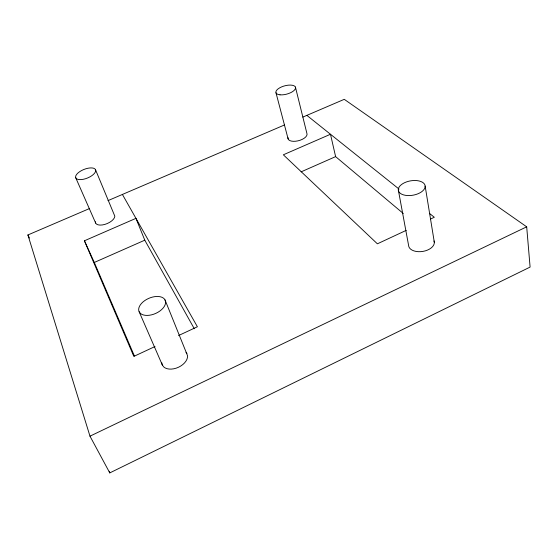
<?xml version="1.0" encoding="UTF-8"?>
<svg xmlns="http://www.w3.org/2000/svg" width="558" height="558" viewBox="0 0 558 558"><rect width="100%" height="100%" fill="white"/><g stroke="black" fill="none" stroke-linecap="round" stroke-linejoin="round"><path stroke-width="0.84" d="M89.566 208.525L27.9 234.967L89.978 436.168L109.78 472.905L530.1 267.08L526.689 226.82L344.272 99.331L302.868 117.082M89.978 436.168L526.689 226.82M155.026 346.518L133.836 356.395L84.432 240.784L135.95 218.352L144.787 240.184L194.31 328.76M178.567 335.546L197.399 326.765L122.404 194.449M406.238 230.363L377.382 243.818L283.338 154.796L330.482 134.262L335.616 156.624L403.274 213.477M430.413 219.085L434.312 217.271L429.562 213.47M84.432 240.784L94.302 262.455L144.787 240.184M301.104 171.857L335.616 156.624M107.987 200.629L284.503 124.957M306.858 115.373L399.026 189.057M75.776 177.863L76.634 178.811A10.679 4.638 -21.9 0 0 87.739 177.918A10.679 4.638 -21.9 0 0 95.69 170.79L95.46 169.583A10.679 4.638 -21.9 0 0 83.547 169.611A10.679 4.638 -21.9 0 0 75.776 177.863L95.662 223.081L96.534 224.114A10.295 4.973 -22.5 0 0 107.345 223.507A10.295 4.973 -22.5 0 0 114.829 216.197L95.46 169.583M139.137 311.748L140.504 313.491A14.236 8.286 -23.4 0 0 155.877 313.345A14.236 8.286 -23.4 0 0 165.607 302.017L165.029 299.918A14.236 8.286 -23.4 0 0 148.407 298.523A14.236 8.286 -23.4 0 0 139.137 311.748L162.392 365.113L163.773 366.962A13.566 8.677 -24.4 0 0 178.574 367.213A13.566 8.677 -24.4 0 0 187.558 355.746L165.029 299.918M27.9 234.967L29.448 238.057M94.302 262.455L134.394 355.997M109.249 471.252L109.78 472.905M275.987 92.781L288.109 138.9M295.433 87.09L306.907 133.46A9.793 4.597 -14.9 0 1 297.902 140.867A9.793 4.597 -14.9 0 1 288.033 137.686M398.293 189.776L408.575 245.311A12.98 7.659 -8.8 0 0 422.971 251.393A12.98 7.659 -8.8 0 0 434.026 240.944M425.154 186.107A13.58 7.275 -10 0 1 405.415 195.321A13.58 7.275 -10 0 1 404.62 182.682A13.58 7.275 -10 0 1 425.154 186.107L434.319 242.256M162.392 365.113A13.566 8.677 -24.4 0 1 161.855 362.888M186.051 352.307A13.566 8.677 -24.4 0 1 186.93 353.556M95.662 223.081A10.295 4.973 -22.5 0 1 95.439 221.777M280.025 94.825A10.142 4.269 -15.2 0 0 295.531 88.22A10.142 4.269 -15.2 0 0 281.623 86.888A10.142 4.269 -15.2 0 0 280.025 94.825"/></g></svg>
